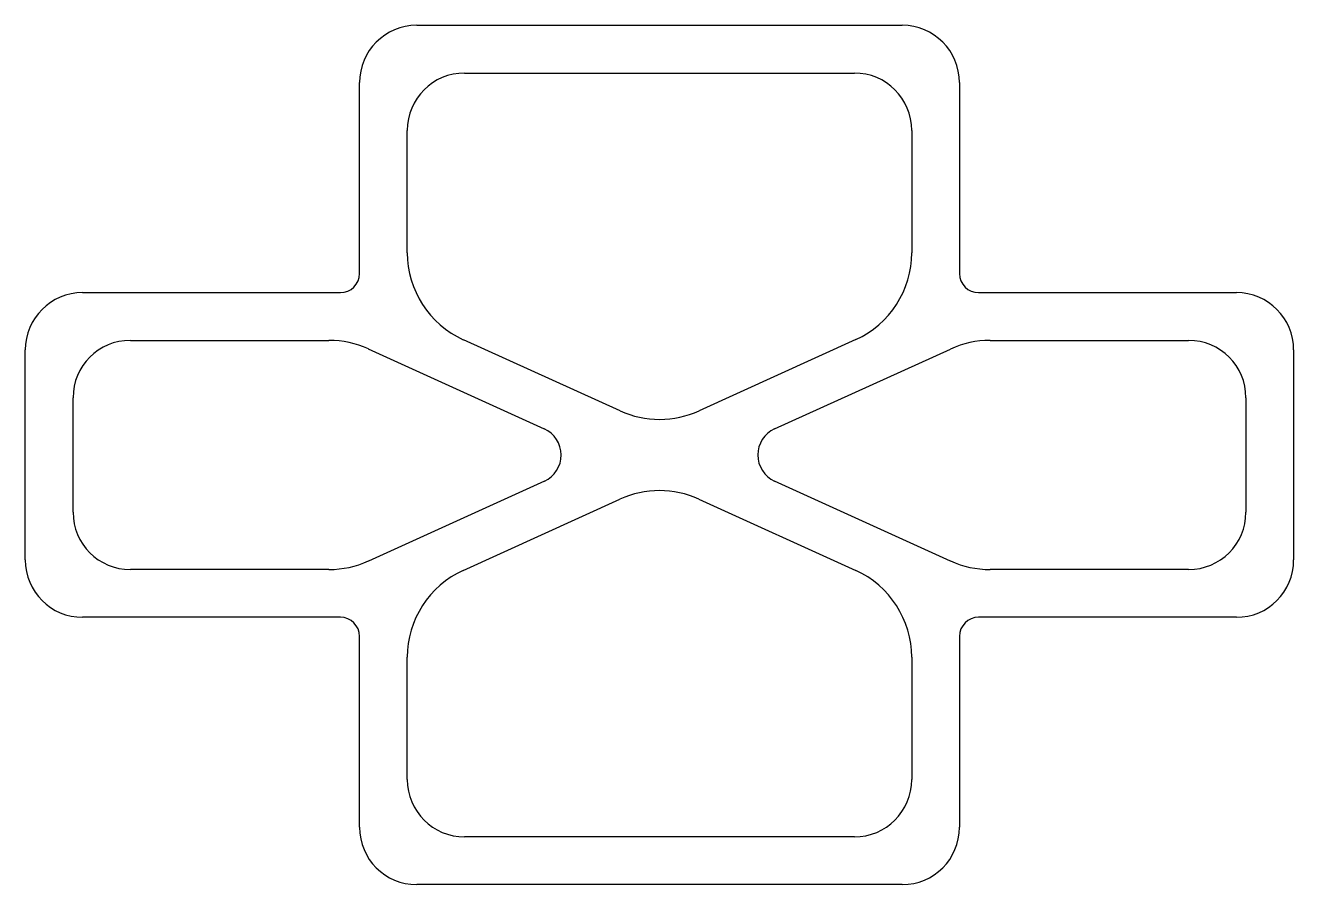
# Model space of a CAD drawing. Extents: x 2655 to 2788, y 1171 to 1261.
import ezdxf

# ---------------------------------------------------------------- set-up
doc = ezdxf.new("R2010")
doc.units = 0
doc.layers.get('0').update_dxf_attribs({"linetype": 'CONTINUOUS'})

msp = doc.modelspace()

# ---------------------------------------------------------------- linework, layer by layer
for p, q in [((2696.08, 1261.04), (2746.91, 1261.04)), ((2701.08, 1256.04), (2741.91, 1256.04)), ((2690.08, 1235.04), (2690.08, 1255.04)), ((2752.91, 1255.04), (2752.91, 1235.04)), ((2695.08, 1237.22), (2695.08, 1250.04)), ((2747.91, 1250.04), (2747.91, 1237.22)), ((2661.08, 1233.04), (2688.08, 1233.04)), ((2754.91, 1233.04), (2781.91, 1233.04)), ((2666.08, 1228.04), (2686.88, 1228.04)), ((2717.37, 1220.66), (2700.96, 1228.11)), ((2742.06, 1228.12), (2725.65, 1220.67)), ((2756.12, 1228.04), (2776.91, 1228.04)), ((2655.08, 1205.04), (2655.08, 1227.04)), ((2691, 1227.15), (2709.43, 1218.77)), ((2733.55, 1218.76), (2751.97, 1227.13)), ((2787.91, 1227.04), (2787.91, 1205.04)), ((2660.08, 1210.04), (2660.08, 1222.04)), ((2782.91, 1222.04), (2782.91, 1210.04)), ((2709.44, 1213.3), (2691.01, 1204.93)), ((2751.98, 1204.93), (2733.55, 1213.3)), ((2700.95, 1203.95), (2717.35, 1211.41)), ((2725.62, 1211.42), (2742.04, 1203.95)), ((2751.98, 1204.93), (2751.98, 1204.93)), ((2686.88, 1204.04), (2666.08, 1204.04)), ((2700.95, 1203.95), (2700.95, 1203.95)), ((2776.91, 1204.04), (2756.12, 1204.04)), ((2688.08, 1199.04), (2661.08, 1199.04)), ((2781.91, 1199.04), (2754.91, 1199.04)), ((2690.08, 1177.04), (2690.08, 1197.04)), ((2752.91, 1197.04), (2752.91, 1177.04)), ((2695.08, 1182.04), (2695.08, 1194.85)), ((2747.91, 1194.85), (2747.91, 1182.04)), ((2741.91, 1176.04), (2701.08, 1176.04)), ((2746.91, 1171.04), (2696.08, 1171.04))]:
    msp.add_line(p, q)
for centre, radius, start, end in [((2696.08, 1255.04), 6, 90, 180), ((2746.91, 1255.04), 6, 360, 90), ((2701.08, 1250.04), 6, 90, 180), ((2741.91, 1250.04), 6, 360, 90), ((2705.08, 1237.22), 10, 180, 245.6146), ((2737.91, 1237.22), 10, 294.5154, 0), ((2688.08, 1235.04), 2, 270, 0), ((2754.91, 1235.04), 2, 180, 270), ((2661.08, 1227.04), 6, 90, 180), ((2781.91, 1227.04), 6, 0, 90), ((2666.08, 1222.04), 6, 90, 180), ((2686.88, 1218.04), 10, 65.6465, 90), ((2756.12, 1218.04), 10, 90, 114.5154), ((2776.91, 1222.04), 6, 360, 90), ((2721.5, 1229.77), 10, 245.6146, 294.5154), ((2708.2, 1216.04), 3, 294.4345, 65.7356), ((2734.79, 1216.04), 3, 114.5575, 245.5655), ((2721.5, 1202.31), 10, 65.6465, 114.4835), ((2666.08, 1210.04), 6, 180, 270), ((2776.91, 1210.04), 6, 270, 0), ((2661.08, 1205.04), 6, 180, 270), ((2686.88, 1214.04), 10, 270, 294.4345), ((2756.12, 1214.04), 10, 245.5655, 270), ((2781.91, 1205.04), 6, 270, 0), ((2705.08, 1194.85), 10, 114.4344, 180), ((2737.91, 1194.85), 10, 360, 65.5656), ((2688.08, 1197.04), 2, 0, 90), ((2754.91, 1197.04), 2, 90, 180), ((2701.08, 1182.04), 6, 180, 270), ((2741.91, 1182.04), 6, 270, 0), ((2696.08, 1177.04), 6, 180, 270), ((2746.91, 1177.04), 6, 270, 0)]:
    msp.add_arc(centre, radius, start, end)

doc.saveas('drawing.dxf')
